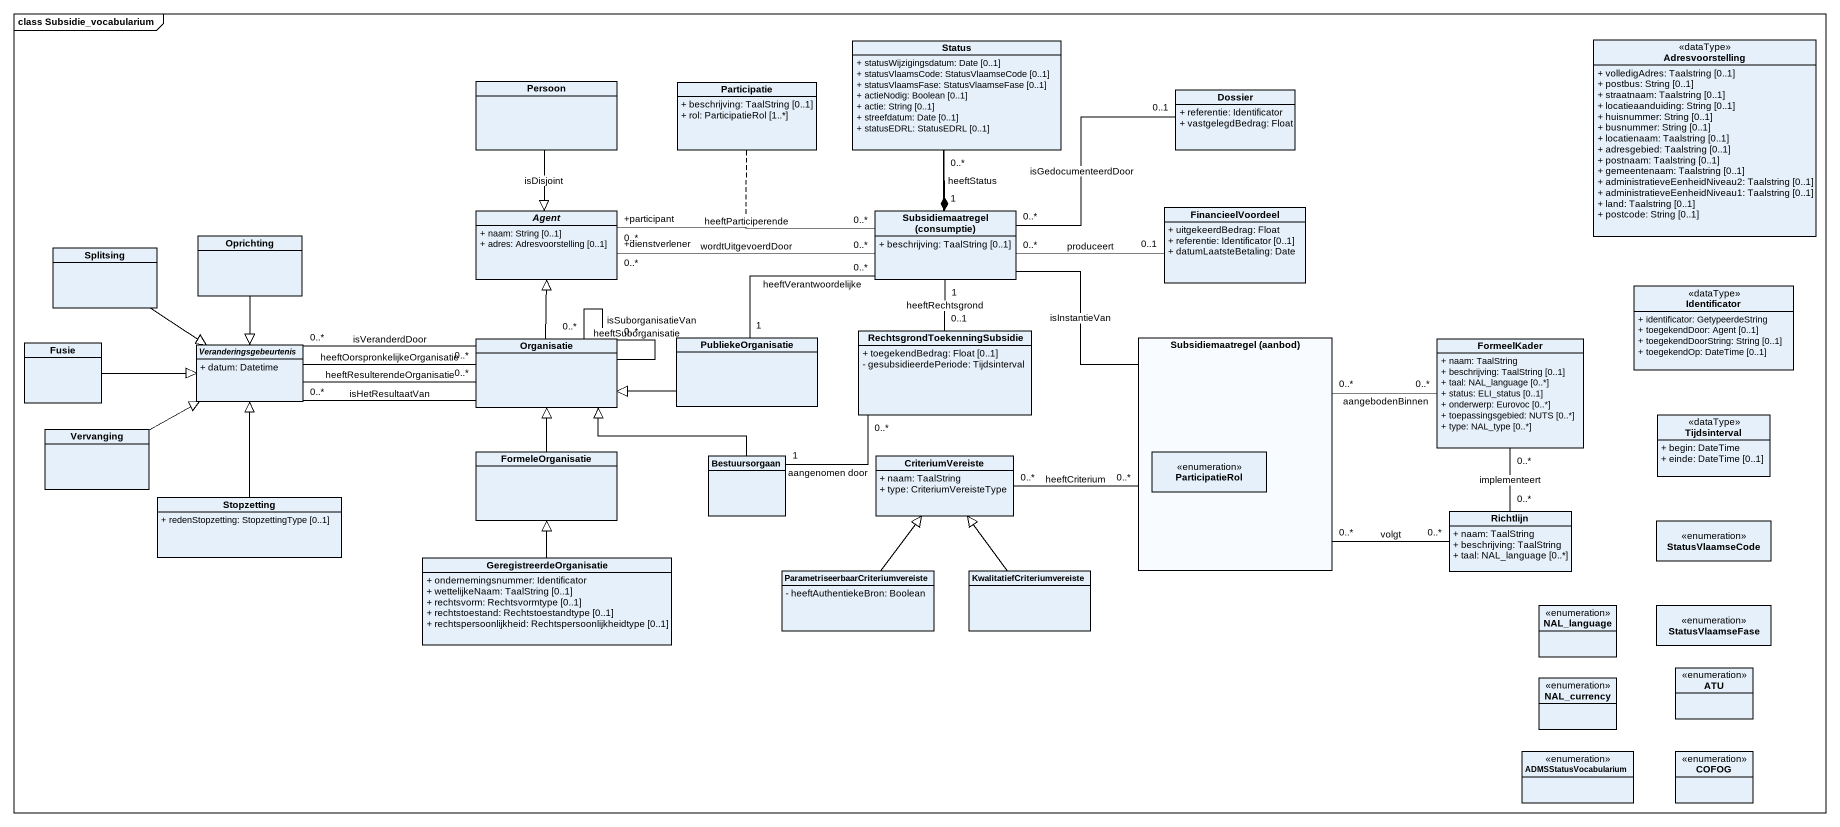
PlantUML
@startuml
mainframe class Subsidie_vocabularium
hide circle
hide empty members
skinparam classAttributeIconSize 0
class Status {
  + statusWijzigingsdatum: Date [0..1]
  + statusVlaamsCode: StatusVlaamseCode [0..1]
  + statusVlaamsFase: StatusVlaamseFase [0..1]
  + actieNodig: Boolean [0..1]
  + actie: String [0..1]
  + streefdatum: Date [0..1]
  + statusEDRL: StatusEDRL [0..1]
}
class Adresvoorstelling <<dataType>> {
  + volledigAdres: Taalstring [0..1]
  + postbus: String [0..1]
  + straatnaam: Taalstring [0..1]
  + locatieaanduiding: String [0..1]
  + huisnummer: String [0..1]
  + busnummer: String [0..1]
  + locatienaam: Taalstring [0..1]
  + adresgebied: Taalstring [0..1]
  + postnaam: Taalstring [0..1]
  + gemeentenaam: Taalstring [0..1]
  + administratieveEenheidNiveau2: Taalstring [0..1]
  + administratieveEenheidNiveau1: Taalstring [0..1]
  + land: Taalstring [0..1]
  + postcode: String [0..1]
}
class Persoon
class Participatie {
  + beschrijving: TaalString [0..1]
  + rol: ParticipatieRol [1..*]
}
class Dossier {
  + referentie: Identificator
  + vastgelegdBedrag: Float
}
abstract class "Agent" as Agent_ {
  + naam: String [0..1]
  + adres: Adresvoorstelling [0..1]
}
class "Subsidiemaatregel (consumptie)" as Subsidiemaatregel_consumptie {
  + beschrijving: TaalString [0..1]
}
class FinancieelVoordeel {
  + uitgekeerdBedrag: Float
  + referentie: Identificator [0..1]
  + datumLaatsteBetaling: Date
}
class Splitsing
class Oprichting
class Identificator <<dataType>> {
  + identificator: GetypeerdeString
  + toegekendDoor: Agent [0..1]
  + toegekendDoorString: String [0..1]
  + toegekendOp: DateTime [0..1]
}
class Fusie
abstract class Veranderingsgebeurtenis {
  + datum: Datetime
}
class Organisatie
class PubliekeOrganisatie
class "RechtsgrondToekenningSubsidie" as RechtsgrondToekenningSubsidi {
  + toegekendBedrag: Float [0..1]
  - gesubsidieerdePeriode: Tijdsinterval
}
rectangle "Subsidiemaatregel (aanbod)" as Subsidiemaatregel_aanbod {
  enum ParticipatieRol
}
class FormeelKader {
  + naam: TaalString
  + beschrijving: TaalString [0..1]
  + taal: NAL_language [0..*]
  + status: ELI_status [0..1]
  + onderwerp: Eurovoc [0..*]
  + toepassingsgebied: NUTS [0..*]
  + type: NAL_type [0..*]
}
class Tijdsinterval <<dataType>> {
  + begin: DateTime
  + einde: DateTime [0..1]
}
class Vervanging
class FormeleOrganisatie
class Bestuursorgaan
class CriteriumVereiste {
  + naam: TaalString
  + type: CriteriumVereisteType
}
class Stopzetting {
  + redenStopzetting: StopzettingType [0..1]
}
class Richtlijn {
  + naam: TaalString
  + beschrijving: TaalString
  + taal: NAL_language [0..*]
}
enum StatusVlaamseCode
class GeregistreerdeOrganisatie {
  + ondernemingsnummer: Identificator
  + wettelijkeNaam: TaalString [0..1]
  + rechtsvorm: Rechtsvormtype [0..1]
  + rechtstoestand: Rechtstoestandtype [0..1]
  + rechtspersoonlijkheid: Rechtspersoonlijkheidtype [0..1]
}
class "ParametriseerbaarCriteriumvereiste" as ParametriseerbaarCriteriumve {
  - heeftAuthentiekeBron: Boolean
}
class KwalitatiefCriteriumvereiste
enum NAL_language
enum StatusVlaamseFase
enum NAL_currency
enum ATU
enum ADMSStatusVocabularium
enum COFOG
Status --* Subsidiemaatregel_consumptie
Persoon --|> Agent_ : isDisjoint
Subsidiemaatregel_consumptie "1" -up- "0..*" Status : heeftStatus
Subsidiemaatregel_consumptie "0..*" -right- "0..1" Dossier : isGedocumenteerdDoor
Subsidiemaatregel_consumptie "0..*" -left- "+dienstverlener\n0..*" Agent_ : wordtUitgevoerdDoor
Subsidiemaatregel_consumptie "0..*" -left- "+participant\n0..*" Agent_ : heeftParticiperende
(Subsidiemaatregel_consumptie, Agent_) .. Participatie
Subsidiemaatregel_consumptie "0..*" -right- "0..1" FinancieelVoordeel : produceert
Subsidiemaatregel_consumptie "0..*" -- "1" PubliekeOrganisatie : heeftVerantwoordelijke
Subsidiemaatregel_consumptie "1" -- "0..1" RechtsgrondToekenningSubsidi : heeftRechtsgrond
Subsidiemaatregel_consumptie -- Subsidiemaatregel_aanbod : isInstantieVan
Splitsing --|> Veranderingsgebeurtenis
Oprichting --|> Veranderingsgebeurtenis
Fusie -right-|> Veranderingsgebeurtenis
Veranderingsgebeurtenis -right- "0..*" Organisatie : heeftResulterendeOrganisatie
Veranderingsgebeurtenis -right- "0..*" Organisatie : heeftOorspronkelijkeOrganisatie
Organisatie -up-|> Agent_
Organisatie -left- "0..*" Veranderingsgebeurtenis : isHetResultaatVan
Organisatie -left- "0..*" Veranderingsgebeurtenis : isVeranderdDoor
Organisatie -- "0..*" Organisatie : heeftSuborganisatie
Organisatie -- "0..*" Organisatie : isSuborganisatieVan
PubliekeOrganisatie -left-|> Organisatie
RechtsgrondToekenningSubsidi "0..*" -left- "1" Bestuursorgaan : aangenomen door
Subsidiemaatregel_aanbod "0..*" -right- "0..*" FormeelKader : aangebodenBinnen
Subsidiemaatregel_aanbod "0..*" -left- "0..*" CriteriumVereiste : heeftCriterium
Subsidiemaatregel_aanbod "0..*" -right- "0..*" Richtlijn : volgt
Vervanging -right-|> Veranderingsgebeurtenis
FormeleOrganisatie -up-|> Organisatie
Bestuursorgaan -left-|> Organisatie
Stopzetting -up-|> Veranderingsgebeurtenis
Richtlijn "0..*" -up- "0..*" FormeelKader : implementeert
GeregistreerdeOrganisatie -up-|> FormeleOrganisatie
ParametriseerbaarCriteriumve -up-|> CriteriumVereiste
KwalitatiefCriteriumvereiste -up-|> CriteriumVereiste
@enduml
